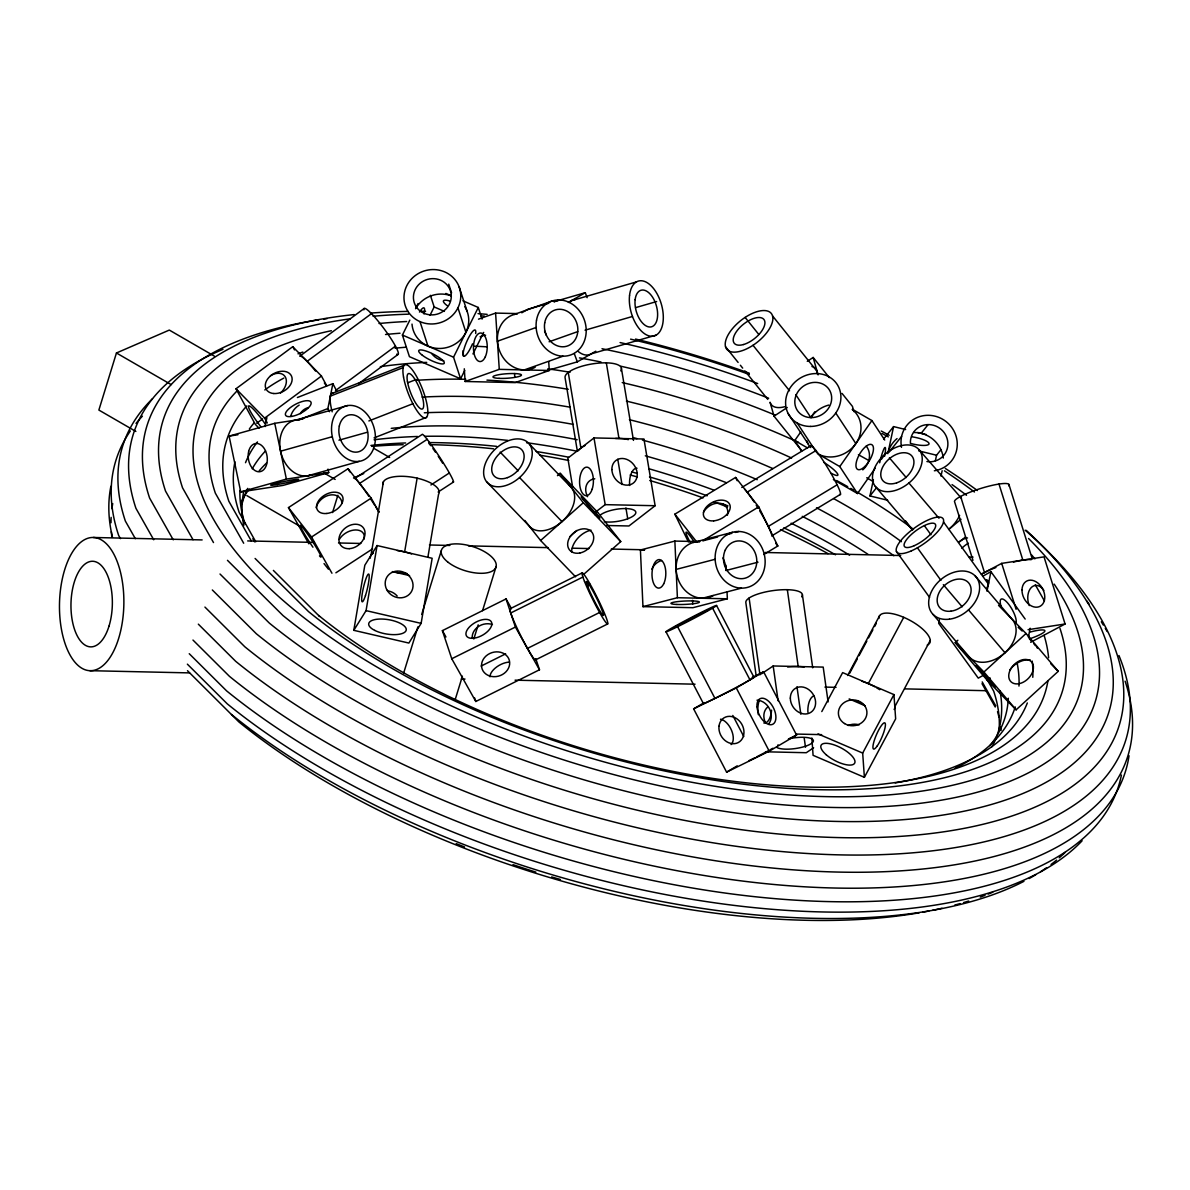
<?xml version="1.0" encoding="UTF-8"?>
<svg xmlns="http://www.w3.org/2000/svg" width="1190" height="1190" viewBox="0 0 1190 1190"><rect width="100%" height="100%" fill="white"/><g stroke="black" fill="none" stroke-linecap="round" stroke-linejoin="round"><path stroke-width="1.5" d="M353.802 630.328L364.824 565.25L377.096 545.556L432.163 558.274L421.126 623.367L408.869 643.061L353.802 630.328L366.059 610.634L377.096 545.556M370.968 555.403L383.463 481.638M404.63 551.922L417.125 478.157M427.864 557.337L438.53 494.371A28.545 10.859 9.6 0 0 413.48 477.413A28.545 10.859 9.6 0 0 382.823 484.404M265.102 426.555L266.887 417.66M329.511 411.71L327.875 408.557L332.873 383.641L297.396 397.52M939.386 619.782L938.672 623.337L978.284 678.151L983 675.474M986.986 591.207L990.913 571.646L983.029 576.109M1028.383 637.126L1030.168 628.231M887.725 500.276L869.95 495.933L873.4 479.689M887.844 453.673L893.586 426.6L905.635 429.545M935.385 460.649L936.545 455.235L940.948 449.716M941.007 476.149L942.153 470.734M214.334 356.108L169.307 330.076L116.442 352.984L98.874 410.059L135.868 431.449M332.546 512.563L337.871 495.263M403.722 672.886L417.883 626.862M421.691 614.471L441.297 550.747M455.324 699.185L462.404 676.173M473.828 639L478.187 624.839M482.545 610.678L496.156 566.425M464.71 370.521L460.589 378.807L409.434 356.658L402.399 335.045L409.821 320.125M415.593 308.537L418.062 303.554M430.051 315.231L434.171 306.946L430.393 295.313M460.589 378.807L453.539 357.193L478.291 307.481L462.94 300.832M472.965 353.951L483.676 332.397M821.799 711.575L842.639 672.603L893.943 694.603L895.654 718.849L864.386 777.323L813.082 755.323L811.863 738.008M847.607 675.504L879.589 615.691M849.556 673.406L857.336 658.858M859.061 655.63L866.841 641.083M868.566 637.855L872.88 629.778M874.62 626.535L876.346 623.307M868.298 683.596L903.731 617.327M864.386 777.323L862.676 753.077L893.943 694.603M930.238 640.458L894.806 706.726A28.545 10.561 28.1 0 1 894.151 709.493M801.644 451.025L794.756 440.538L800.781 431.911M795.753 394.619L810.821 417.526L814.838 411.785M875.126 468.295L857.514 493.538L839.783 466.569L871.913 420.561L852.605 409.405M881.344 459.399L885.494 453.45M883.664 439.021L893.586 426.6M888.99 452.245L901.589 436.462M869.95 495.933L876.569 487.647M921.134 433.324L928.007 424.726M1018.194 627.338L1022.18 631.027M998.544 605.368L1026.033 633.496L1058.237 671.338L1016.111 709.835L987.417 680.487L955.228 642.66L957.861 640.25M1016.111 709.835L983.922 672.008L1026.033 633.496M987.417 680.487L990.139 678.003M557.441 475.658L560.103 473.293L597.544 512.161L620.749 541.584L583.546 574.502M575.543 576.778L540.602 540.498L583.323 502.715L560.103 473.293M569.98 536.541L576.867 530.442M594.777 514.601L597.544 512.161M960.999 519.286L948.609 529.505A28.545 18.698 -40.5 0 0 959.616 515.404M959.765 541.688L965.447 537.002M606.736 525.504L628.945 525.98L655.125 505.72L643.954 439.006L594.003 437.935L567.823 458.18L572.643 487.037M594.985 512.533L605.174 504.649L655.125 505.72M777.665 745.446L778.082 744.851M259.048 428.177L255.3 424.339L235.977 388.773L292.755 346.677L321.449 376.04L326.714 385.738M364.155 308.493L299.791 356.197A28.545 3.972 53.5 0 1 315.573 371.087M307.109 361.358L371.459 313.654M256.757 423.268L262.588 418.94M267.289 422.971L264.656 418.121L321.449 376.04M335.506 390.573L395.482 346.126M358.607 383.671L398.114 354.397M761.422 673.882L773.188 665.969L823.197 667.099L828.106 701.922M813.633 747.766L806.27 752.72L765.527 751.797M807.281 361.314L813.157 357.461L829.326 377.602M801.748 450.713L774.021 416.173L787.245 407.501M308.85 543.815L288.456 507.595L348.06 468.711L371.161 498.134L379.149 512.295M359.618 483.423L427.165 439.348M288.456 507.595L311.557 537.017L371.161 498.134M430.929 484.97L449.359 472.951M438.143 492.02L453.509 482.01M335.892 572.807L372.574 548.873M688.385 541.896L674.864 514.169L735.598 477.443L758.744 506.866L777.829 546.002L763.802 554.481M741.787 487.484L810.628 445.863M747.171 492.154L816.013 450.534M702.665 540.766L758.744 506.866M768.279 526.426L837.12 484.806M771.641 535.961L840.482 494.341M752.139 677.422L763.608 671.785L796.571 735.048L769.246 751.188L726.599 772.132L693.636 708.868L704.272 702.591M693.636 708.868L736.283 687.924L763.608 671.785M726.599 772.132L737.22 765.854M521.785 312.791L527.944 309.236L548.798 303.227M568.374 302.438L585.287 292.695L587.146 297.679M544.306 371.384L577.329 361.849L595.788 351.214M770.54 749.566L772.95 748.242M769.335 750.236L756.468 756.974M981.348 574.175L1001.697 563.376L1044.017 556.861L1065.08 623.991L1030.659 642.273M755.129 757.643L749.105 760.589M535.976 659.23L539.486 669.777L475.822 701.49L451.754 658.754L442.382 630.64L506.048 598.927L511.209 608.09M510.004 608.819L582.148 572.881M510.733 612.984L582.877 577.046M586.953 585.986L590.225 584.35M451.754 658.754L515.404 627.041L506.048 598.927M481.147 666.058L505.631 653.86M527.438 648.416L599.596 612.478M535.53 659.885L607.673 623.947M788.375 739.079L796.571 735.048M353.534 477.978L363.768 473.546M331.43 393.682L404.198 365.226M330.374 396.106L403.127 367.636M299.151 419.787L327.875 408.557M407.709 382.808L416.173 379.491M368.87 420.948L412.856 403.737M374.062 437.875L426.526 417.348M478.514 319.158L495.59 313.089L517.01 313.58M514.184 314.472L552.889 300.728M554.243 301.71L559.3 299.925M497.435 341.218L536.14 327.473M549.126 341.768L577.73 331.608M464.293 368.781L465.126 381.484L499.279 369.361L549.289 370.492L548.709 361.701M524.284 369.926L562.989 356.182M549.289 370.492L515.136 382.615L465.126 381.484M554.005 301.71L585.287 292.695M571.453 300.668L636.457 281.911M635.564 307.63L656.642 301.546M585.034 330.18L632.47 316.481M656.166 335.119L591.177 353.876A28.545 15.649 73.9 0 1 578.489 351.719M327.994 469.113L328.723 472.594L283.071 485.401L240.737 491.901L229.105 436.105L274.756 423.313L302.974 418.969M295.923 420.055L347.659 405.552M280.572 451.203L332.308 436.7M338.957 440.196L367.502 432.193M240.737 491.901L286.388 479.109L328.723 472.594M307.555 475.851L359.291 461.348A28.545 21.346 74.3 0 0 368.885 416.679A28.545 21.346 74.3 0 0 332.233 422.316A28.545 21.346 74.3 0 0 359.291 461.348M727.03 591.713L727.343 598.793L692.907 607.703L642.957 606.632L640.428 549.988L674.864 541.078L699.839 541.614A28.545 24.752 75.5 0 0 677.065 575.841A28.545 24.752 75.5 0 0 713.286 595.565M693.413 542.432L732.445 532.317M703.394 540.691L717.585 537.017M726.45 534.712L731.776 533.328M735.331 532.421L738.871 531.499M676.128 569.4L715.16 559.285M722.94 557.872A28.545 24.752 75.5 0 1 726.079 570.471L758.015 562.186M642.957 606.632L677.393 597.722L727.343 598.793M702.368 598.258L741.4 588.143A28.545 24.752 75.5 0 0 761.139 546.121A28.545 24.752 75.5 0 0 717.868 545.198A28.545 24.752 75.5 0 0 741.4 588.143M229.105 436.105L237.926 434.752M1028.056 629.688L1065.08 623.991M640.428 549.988L644.132 550.077M93.37 537.478A66.625 32.175 -88.7 0 1 118.658 638.405A66.625 32.175 -88.7 0 1 62.951 636.353A66.625 32.175 -88.7 0 1 93.37 537.478L202.136 539.918M247.684 540.929L314.413 542.417M338.54 542.967L360.793 543.458M429.441 544.99L449.85 545.451M468.414 545.868L548.188 547.638M572.301 548.188L589.005 548.56M611.273 549.051L644.668 549.795M765.259 552.487L900.696 555.522M969.344 557.054L973.063 557.128M89.949 670.684L189.597 672.9M461.274 678.969L464.993 679.059M515.077 680.174L695.049 684.191M824.923 687.091L836.049 687.344M904.698 688.876L986.332 690.706M795.723 734.052L821.65 734.647M392.358 571.602L409.568 575.588M366.059 610.634L421.126 623.367M917.683 432.491L926.296 434.588M918.769 450.891L936.545 455.235M849.169 698.917L865.189 705.789M817.991 733.903L862.676 753.077M445.893 293.454L451.01 295.67M434.171 306.946L444.406 311.378M402.399 335.045L453.539 357.193M794.756 440.538L807.623 447.976M818.884 454.491L839.783 466.569M833.387 479.585L857.514 493.538M373.556 448.169L389.636 457.466M116.442 352.984L171.122 384.593M323.903 472.921L335.163 479.436M246.836 495.605L299.91 526.292M273.373 570.412L319.589 616.48M255.091 558.452L308.537 611.615A444.331 196.871 17.1 0 0 817.694 789.669A444.331 196.871 17.1 0 0 1059.963 628.394M227.468 560.326L282.997 615.557A478.811 212.147 17.1 0 0 909.205 804.574A478.811 212.147 17.1 0 0 1028.562 538.505M220.016 574.026L269.342 623.099A494.891 219.272 17.1 0 0 926.46 817.352A494.891 219.272 17.1 0 0 1026.241 530.368M212.326 589.972L256.326 633.749A508.68 225.386 17.1 0 0 937.928 832.628A508.68 225.386 17.1 0 0 1025.14 530.19M204.933 607.079L244.843 646.795A519.271 230.072 17.1 0 0 849.452 855.03A519.271 230.072 17.1 0 0 1118.942 655.512M198.328 624.155L235.679 661.313A525.921 233.017 17.1 0 0 838.34 872.077A525.921 233.017 17.1 0 0 1125.1 681.186M192.973 640.056L229.462 676.351A528.196 234.028 17.1 0 0 777.933 884.839A528.196 234.028 17.1 0 0 1129.027 755.739M189.24 653.712L226.591 690.869A525.921 233.017 17.1 0 0 767.327 897.959A525.921 233.017 17.1 0 0 1121.411 775.047M187.365 664.154L227.29 703.87A519.271 230.072 17.1 0 0 1082.112 840.78M187.485 670.699L238.922 721.973A494.891 219.272 17.1 0 0 919.156 912.819M1050.74 663.678L1058.237 671.338M955.228 642.66L983.922 672.008M235.977 388.773L264.656 418.121M529.282 443.944A28.545 18.683 -43.9 0 1 507.297 485.029A28.545 18.683 -43.9 0 1 487.201 459.548A28.545 18.683 -43.9 0 1 529.282 443.944L571.706 488.004A28.545 18.683 -43.9 0 1 561.963 521.607A28.545 18.683 -43.9 0 1 529 525.787L486.576 481.727M583.323 502.715L620.749 541.584M500.172 452.126L518.171 470.823M519.539 477.547L561.963 521.607M1029.365 638.747L1031.775 641.425M961.49 498.342L919.394 450.147A28.545 18.698 -40.5 0 0 876.331 464.636A28.545 18.698 -40.5 0 0 896.368 490.116A28.545 18.698 -40.5 0 0 919.394 450.147M889.391 457.823L906.23 477.547M908.922 483.006L938.984 518.23M1033.902 643.85L1035.627 645.873M875.334 486.457L912.596 530.13M975.205 575.945L1011.693 618.815A28.545 20.498 -40.4 0 1 1004.97 652.745A28.545 20.498 -40.4 0 1 969.567 657.326L933.079 614.457M968.482 609.875L1004.97 652.745M943.328 584.662L962.16 606.796M842.044 393.429L852.442 406.385L853.914 411.621M772.563 315.93A28.545 13.596 -38.8 0 1 740.716 351.139A28.545 13.596 -38.8 0 1 733.888 326.997A28.545 13.596 -38.8 0 1 772.563 315.93L817.099 371.384M745.119 317.418L758.818 334.479M753.002 345.293L789.535 390.796M725.543 346.781L738.112 362.414M740.388 365.256L742.679 368.112M744.955 370.953L767.788 399.394M524.775 520.432L540.602 540.498M905.545 520.908L911.852 528.94M775.716 543.324L777.829 546.002M674.864 514.169L696.894 542.179M324.037 563.599L328.425 569.192M990.913 571.646L1025.17 619.053M943.521 521.979L988.414 584.097M924.526 525.876L930.952 534.741M917.401 547.817L940.918 580.363M896.427 551.52L929.568 597.38M1036.817 647.33L1037.382 648.134M871.913 420.561L884.706 440.032M835.767 413.019L855.848 443.572M797.196 423L816.266 452.036M788.077 413.406L808.174 443.974M1035.285 584.751L1044.418 600.92M985.112 675.98L993.68 691.137A397.222 176.001 17.1 0 1 998.99 731.24M982.196 681.915L995.777 705.923M982.018 683.685L995.227 707.024M255.746 541.747L239.175 512.444A414.462 183.632 17.1 0 1 234.921 461.75M252.845 538.683L254.66 541.881M251.343 541.019L228.852 501.273A428.266 189.746 17.1 0 1 246.791 405.924M243.682 543.235L215.331 493.121A444.331 196.871 17.1 0 1 237.598 390.394M213.501 542.566L182.561 487.87A478.811 212.147 17.1 0 1 350.217 318.831M193.018 539.71L165.544 491.128A494.891 219.272 17.1 0 1 354.159 314.577M173.234 539.829L149.628 498.104A508.68 225.386 17.1 0 1 318.756 319.827M153.718 539.769L135.928 508.309A519.271 230.072 17.1 0 1 222.976 349.325M135.318 538.654L125.367 521.071A525.921 233.017 17.1 0 1 152.499 398.71M120.443 538.624L118.673 535.485A528.196 234.028 17.1 0 1 130.35 430.959M515.404 627.041L539.486 669.777M442.382 630.64L445.953 636.977M348.06 468.711L349.83 471.865M311.557 537.017L331.95 573.223M292.755 346.677L294.525 349.92M714.967 698.396L677.601 626.699A28.545 1.012 -27.5 0 1 679.639 623.664A28.545 1.012 -27.5 0 1 716.573 605.517L753.924 677.214M712.602 608.149L749.953 679.847M736.283 687.924L769.246 751.188M732.802 715.443L743.78 736.536M665.969 631.741L703.335 703.439A28.545 1.012 -27.5 0 0 730.764 690.349A28.545 1.012 -27.5 0 0 753.359 677.214M332.873 383.641L336.949 391.525M735.598 477.443L737.19 480.701M574.249 353.534L577.329 361.849M474.646 697.98L475.822 701.49M478.291 307.481L482.084 319.113M459.191 287.028L467.179 311.512M457.942 307.838L465.915 332.337M448.719 284.157L451.575 292.904M419.996 321.627A28.545 27.072 -18 0 0 460.694 293.93A28.545 27.072 -18 0 0 416.396 274.756A28.545 27.072 -18 0 0 419.996 321.627L427.969 346.112M1008.912 484.419L1032.221 558.72M998.99 484.047L1022.865 560.118M1028.443 635.207L1029.543 638.732M1001.697 563.376L1016.111 609.31M960.613 496.438L984.487 572.524M972.959 560.326L954.633 501.942A28.545 4.805 -17.4 0 1 982.538 487.915A28.545 4.805 -17.4 0 1 1008.704 485.788M813.157 357.461L818.08 374.88M774.021 416.173L770.079 402.235A28.545 13.596 -38.8 0 0 785.236 406.593M274.756 423.313L286.388 479.109M621.403 368.379L633.467 440.389M606.32 362.846L618.979 438.47M617.774 459.251L621.998 484.509M625.925 507.952L627.725 518.766M594.003 437.935L605.174 504.649M568.255 372.44L580.913 448.05M577.403 451.397L565.057 377.572A28.545 9.104 -9.5 0 1 595.774 363.411A28.545 9.104 -9.5 0 1 620.749 370.863M802.387 594.643L812.711 667.828M787.349 589.69L798.193 666.534M796.973 686.749L800.84 714.238M804.202 738.053L805.496 747.216M773.188 665.969L778.096 700.776M749.105 598.035L759.949 674.879M756.156 675.741L745.832 602.557A28.545 8.062 -8 0 1 776.773 590.151A28.545 8.062 -8 0 1 801.688 596.845M514.541 373.541L514.779 377.171M495.59 313.089L499.279 369.361M463.103 350.634L463.46 356.078M725.841 565.161L726.079 570.471M692.58 600.4L692.744 604.059M674.864 541.078L677.393 597.722M240.663 503.147A397.222 176.001 17.1 0 1 249.156 489.105M391.242 428.355A397.222 176.001 17.1 0 1 577.18 439.705M645.322 455.829A397.222 176.001 17.1 0 1 726.227 482.634M802.253 516.356A397.222 176.001 17.1 0 1 867.986 554.302M242.046 503.92A394.961 174.989 17.1 0 1 247.699 488.391M259.123 470.943A394.961 174.989 17.1 0 1 266.575 463.014M424.309 412.781A394.961 174.989 17.1 0 1 573.416 424.413M633.363 437.667A394.961 174.989 17.1 0 1 636.977 438.604M642.407 440.047A394.961 174.989 17.1 0 1 757.242 479.689M816.519 507.818A394.961 174.989 17.1 0 1 893.839 555.73M999.987 690.869A394.961 174.989 17.1 0 1 991.969 746.71M111.89 537.285A519.271 230.072 17.1 0 1 111.354 531.766M111.012 522.722A519.271 230.072 17.1 0 1 111.146 517.382M111.919 508.68A519.271 230.072 17.1 0 1 112.723 503.563M112.455 537.24A525.921 233.017 17.1 0 1 110.878 486.294M136.032 423.402A528.196 234.028 17.1 0 1 142.398 416.173M1086.544 600.742A519.271 230.072 17.1 0 1 1088.984 603.97M1101.3 621.805A519.271 230.072 17.1 0 1 1103.323 625.062M1105.272 628.29A519.271 230.072 17.1 0 1 1107.161 631.533M323.754 319.084A508.68 225.386 17.1 0 1 327.116 318.608M370.373 313.104A494.891 219.272 17.1 0 1 408.066 311.408M419.698 311.319A494.891 219.272 17.1 0 1 425.559 311.349M478.038 313.625A494.891 219.272 17.1 0 1 487.186 314.368M635.534 339.061A494.891 219.272 17.1 0 1 749.284 373.184M881.225 431.018A494.891 219.272 17.1 0 1 889.183 435.272M945.306 468.458A494.891 219.272 17.1 0 1 977.421 490.533M373.11 316.257A478.811 212.147 17.1 0 1 408.572 314.175M480.805 315.826A478.811 212.147 17.1 0 1 484.434 316.094M630.596 339.15A478.811 212.147 17.1 0 1 749.343 374.463M882.058 433.472A478.811 212.147 17.1 0 1 888.335 436.894M944.443 470.823A478.811 212.147 17.1 0 1 974.446 492.005M1054.191 584.126A461.571 204.516 17.1 0 1 850.448 796.705A461.571 204.516 17.1 0 1 278.118 596.056A461.571 204.516 17.1 0 1 331.356 330.716M379.015 323.516A461.571 204.516 17.1 0 1 406.653 321.523M620.079 342.571A461.571 204.516 17.1 0 1 757.688 383.567M952.074 484.598A461.571 204.516 17.1 0 1 966.518 495.263M1031.581 554.927A461.571 204.516 17.1 0 1 1034.928 558.824M298.006 353.832A444.331 196.871 17.1 0 1 302.84 352.062M385.53 334.509A444.331 196.871 17.1 0 1 400.033 333.23M602.006 348.73A444.331 196.871 17.1 0 1 768.651 398.234M1047.944 680.665A428.266 189.746 17.1 0 1 762.537 784.448A428.266 189.746 17.1 0 1 318.682 615.483M264.79 389.963A428.266 189.746 17.1 0 1 283.815 378.093M395.095 348.179A428.266 189.746 17.1 0 1 405.805 347.242M474.632 346.216A428.266 189.746 17.1 0 1 487.141 346.84M579.456 357.892A428.266 189.746 17.1 0 1 600.965 361.983M620.853 366.237A428.266 189.746 17.1 0 1 774.928 414.983M858.421 454.744A428.266 189.746 17.1 0 1 869.265 460.783M1044.136 635.415A428.266 189.746 17.1 0 1 1048.598 657.728M1027.327 702.948A414.462 183.632 17.1 0 1 895.163 782.916M249.35 428.98A414.462 183.632 17.1 0 1 253.976 423.075M380.309 366.684A414.462 183.632 17.1 0 1 426.704 362.385M547.787 368.841A414.462 183.632 17.1 0 1 570.084 372.247M622.236 382.6A414.462 183.632 17.1 0 1 798.475 442.353M866.722 477.755A414.462 183.632 17.1 0 1 873.43 481.727M1032.206 661.075A414.462 183.632 17.1 0 1 1032.786 677.303M1015.249 706.92A403.886 178.946 17.1 0 1 955.317 768.145M244.976 523.972A403.886 178.946 17.1 0 1 239.904 490.429M245.512 462.702A403.886 178.946 17.1 0 1 257.486 441.921M416.485 380.324A403.886 178.946 17.1 0 1 465.826 379.283M486.948 380.116A403.886 178.946 17.1 0 1 568.24 389.294M626.386 401.104A403.886 178.946 17.1 0 1 791.603 458.031M836.63 480.537A403.886 178.946 17.1 0 1 847.667 486.636M850.761 488.391A403.886 178.946 17.1 0 1 853.84 490.161M857.187 492.11A403.886 178.946 17.1 0 1 913.518 529.342M1017.331 664.02A403.886 178.946 17.1 0 1 1018.967 686.08M243.757 525.727A397.222 176.001 17.1 0 1 243.608 492.08M252.25 468.786A397.222 176.001 17.1 0 1 265.534 450.921M422.123 397.103A397.222 176.001 17.1 0 1 570.293 407.218M629.406 419.698A397.222 176.001 17.1 0 1 772.771 468.548M833.669 498.625A397.222 176.001 17.1 0 1 901.395 541.688M1008.317 698.218A397.222 176.001 17.1 0 1 989.931 745.639M560.416 879.484A478.811 212.147 17.1 0 1 551.654 876.926M535.827 872.091A478.811 212.147 17.1 0 1 512.979 864.654M464.591 846.982A478.811 212.147 17.1 0 1 456.172 843.621M992.758 892.247A494.891 219.272 17.1 0 1 988.176 894.107M985.052 895.326A494.891 219.272 17.1 0 1 980.277 897.096M968.69 901.009A494.891 219.272 17.1 0 1 963.543 902.585M960.062 903.597A494.891 219.272 17.1 0 1 954.752 905.069M942.004 908.238A494.891 219.272 17.1 0 1 932.633 910.291M928.825 911.049A494.891 219.272 17.1 0 1 923.038 912.135M1065.422 852.129A508.68 225.386 17.1 0 1 1059.204 857.841M1056.571 860.087A508.68 225.386 17.1 0 1 1051.038 864.461M1046.665 867.644A508.68 225.386 17.1 0 1 1040.551 871.749M1035.761 874.739A508.68 225.386 17.1 0 1 1029.112 878.562M1023.936 881.329A508.68 225.386 17.1 0 1 231.485 714.476M374.091 439.779A403.886 178.946 17.1 0 1 417.512 436.492M425.098 436.299A403.886 178.946 17.1 0 1 507.862 440.419M526.575 442.725A403.886 178.946 17.1 0 1 575.93 450.995M648.729 468.696A403.886 178.946 17.1 0 1 713.896 490.146M791.097 523.213A403.886 178.946 17.1 0 1 849.601 555.15M997.532 711.635A403.886 178.946 17.1 0 1 998.99 717.332M1000.671 726.718A403.886 178.946 17.1 0 1 1001.102 730.437M370.923 445.447A414.462 183.632 17.1 0 1 405.641 442.963M428.638 442.576A414.462 183.632 17.1 0 1 496.587 446.354M536.184 451.516A414.462 183.632 17.1 0 1 568.448 457.168M631.741 471.909A414.462 183.632 17.1 0 1 637.111 473.382M649.487 476.907A414.462 183.632 17.1 0 1 707.187 495.813M783.823 527.839A414.462 183.632 17.1 0 1 835.484 554.778M371.786 446.399A428.266 189.746 17.1 0 1 403.157 444.718M431.955 444.703A428.266 189.746 17.1 0 1 493.538 448.809M540.171 455.249A428.266 189.746 17.1 0 1 568.746 460.485M630.164 474.974A428.266 189.746 17.1 0 1 637.319 476.937M649.755 480.507A428.266 189.746 17.1 0 1 703.097 497.896M713.613 501.734A428.266 189.746 17.1 0 1 727.492 507.014M780.476 529.624A428.266 189.746 17.1 0 1 828.002 553.618M722.806 503.891A444.331 196.871 17.1 0 1 727.938 505.854M1009.953 669.777A19.04 13.67 -40.4 0 1 1030.198 659.9M1029.246 605.591A14.28 9.446 81.3 0 1 1031.195 587.622A14.28 9.446 81.3 0 1 1043.823 590.433M981.809 574.056A28.545 4.805 -17.4 0 1 995.926 567.511M1013.449 562.067A28.545 4.805 -17.4 0 1 1016.795 561.278M1018.387 560.936A28.545 4.805 -17.4 0 1 1031.135 559.716M1029.588 632.202A19.04 3.213 -17.4 0 1 1044.894 630.804A19.04 3.213 -17.4 0 1 1030.138 638.643M986.495 579.664A28.545 9.133 -35.9 0 1 986.956 587.771M1001.087 606.365A14.28 4.418 60.4 0 1 1007.528 602.839A14.28 4.418 60.4 0 1 1015.858 623.277M807.906 712.274A14.28 6.887 -88.7 0 1 813.841 695.838M771.566 710.132A14.28 6.887 -88.7 0 1 763.816 722.985M758.357 714.699A14.28 6.887 -88.7 0 1 759.265 700.494M787.616 666.995A28.545 8.062 -8 0 1 804.217 666.98M788.97 738.767A19.04 5.37 -8 0 1 812.547 739.302A19.04 5.37 -8 0 1 800.052 747.707A19.04 5.37 -8 0 1 776.49 747.171M765.542 722.925A14.28 11.841 56.1 0 1 767.535 707.158M316.138 507.714A14.28 10.784 -38.1 0 1 329.987 495.025A14.28 10.784 -38.1 0 1 341.932 503.236M452.795 481.965A28.545 2.157 56.9 0 0 440.493 458.418A28.545 2.157 56.9 0 0 422.123 434.484L354.561 478.559A28.545 2.157 56.9 0 1 362.965 487.87M363.887 489.149A28.545 2.157 56.9 0 1 368.841 496.275M370.893 499.354A28.545 2.157 56.9 0 1 374.939 505.601M375.906 507.148A28.545 2.157 56.9 0 1 378.658 511.626M312.94 547.207A19.04 1.443 56.9 0 1 300.178 525.355A19.04 1.443 56.9 0 1 313.758 543.399A19.04 1.443 56.9 0 1 319.485 555.909M428.965 443.543A19.04 1.443 56.9 0 1 430.721 445.655M432.952 448.615A19.04 1.443 56.9 0 1 435.525 452.245M438.247 456.276A19.04 1.443 56.9 0 1 442.62 463.148M339.373 539.338A14.28 9.282 -29.4 0 1 355.691 529.952A14.28 9.282 -29.4 0 1 364.006 539.174M300.207 413.748A14.28 12.793 11.3 0 1 308.344 407.545M332.188 411.829A28.545 7.408 68.6 0 1 333.26 393.042M852.204 409.434A28.545 25.466 -33.3 0 1 854.747 445.045A28.545 25.466 -33.3 0 1 817.277 453.554M809.884 446.83A28.545 25.466 -33.3 0 1 806.88 440.88M810.821 417.526A28.545 25.466 -33.3 0 1 828.775 405.076M866.246 446.057A19.04 16.972 -33.3 0 1 862.78 469.857M823.852 462.404A14.28 2.633 34.9 0 1 837.314 473.441A14.28 2.633 34.9 0 1 831.334 473.352M535.158 367.279A28.545 24.603 70.4 0 1 499.056 349.414A28.545 24.603 70.4 0 1 517.338 313.833M544.529 330.865A28.545 24.603 70.4 0 1 546.106 335.059M480.12 336.77A19.04 16.392 70.4 0 1 485.609 335.208M703.454 512.325A14.28 10.784 -38.2 0 1 719.742 503.236A14.28 10.784 -38.2 0 1 727.388 515.255M744.494 489.016A28.545 3.02 58.8 0 1 754.237 502.12M756.186 505.155A28.545 3.02 58.8 0 1 758.149 508.279M759.696 510.837A28.545 3.02 58.8 0 1 771.507 534.251M810.762 447.574A28.545 3.02 58.8 0 1 826.976 466.659A28.545 3.02 58.8 0 1 839.59 494.4M690.17 542.357A19.04 2.008 58.8 0 1 686.228 532.123A19.04 2.008 58.8 0 1 694.32 542.045M571.587 551.773A19.04 12.45 -43.9 0 1 591.014 530.16M757.019 700.196A14.28 11.87 59.4 0 1 769.558 708.913A14.28 11.87 59.4 0 1 768.785 723.773M716.573 605.517A28.545 1.012 -27.5 0 1 677.601 626.699M720.486 719.221A14.28 7.914 63.8 0 1 731.538 730.348A14.28 7.914 63.8 0 1 731.091 744.568M863.33 704.599A28.545 10.561 28.1 0 1 857.068 700.731M861.679 681.171A28.545 10.561 28.1 0 1 874.962 686.853M876.584 687.775A28.545 10.561 28.1 0 1 879.737 689.724M878.934 618.458A28.545 10.561 28.1 0 1 910.409 620.585A28.545 10.561 28.1 0 1 927.233 645.054M848.262 725.498A14.28 12.912 -4 0 1 859.165 724.859M629.644 485.49A14.28 6.917 -88.8 0 1 637.022 468.235M578.37 450.698A28.545 9.104 -9.5 0 1 585.153 445.447M615.602 438.485A28.545 9.104 -9.5 0 1 628.305 439.646M600.4 514.958A19.04 6.069 -9.5 0 1 627.204 508.621A19.04 6.069 -9.5 0 1 631.935 516.832A19.04 6.069 -9.5 0 1 604.312 521.741M587.562 496.691A14.28 11.632 52.3 0 1 594.777 478.796M651.822 569.103A19.04 16.496 75.5 0 1 661.536 560.52M879.678 462.791A14.28 1.696 -76.3 0 1 884.601 447.797A14.28 1.696 -76.3 0 1 884.601 456.231M901.485 447.336A28.545 27.474 38.6 0 1 923.916 415.607A28.545 27.474 38.6 0 1 956.775 439.051A28.545 27.474 38.6 0 1 934.358 470.779M888.275 451.932A28.545 27.474 38.6 0 1 897.037 438.589M913.816 432.505A28.545 27.474 38.6 0 1 943.313 458.076M910.409 443.528A19.04 18.311 38.6 0 1 929.182 424.607A19.04 18.311 38.6 0 1 947.865 445.015A19.04 18.311 38.6 0 1 926.906 461.556M911.763 436.789A14.28 3.496 12 0 1 929.048 443.781A14.28 3.496 12 0 1 911.138 443.558M811.967 366.49A28.545 13.596 -38.8 0 1 817.426 374.047M569.192 302.453A28.545 15.649 73.9 0 1 575.365 299.508M419.475 312.048A14.28 3.094 -66.6 0 1 423.997 313.982M472.534 343.791A14.28 3.094 -66.6 0 1 463.341 355.78A14.28 3.094 -66.6 0 1 469.157 336.666A14.28 3.094 -66.6 0 1 475.673 333.498M464.829 306.737A28.545 27.072 -18 0 1 448.794 346.974A28.545 27.072 -18 0 1 412.008 324.096M415.622 308.597A28.545 27.072 -18 0 1 451.025 295.745M443.825 360.793A19.04 18.043 -18 0 1 431.717 353.534M447.128 305.592A14.28 3.332 26.5 0 1 449.82 301.025M270.487 375.743A14.28 9.922 -44.3 0 1 285.288 376.918A14.28 9.922 -44.3 0 1 280.513 393.042M290.702 416.381A14.28 9.922 -44.3 0 1 299.166 405.091M363.872 309.846A28.545 3.972 53.5 0 1 384.444 329.243A28.545 3.972 53.5 0 1 396.672 354.189M324.364 382.957A28.545 3.972 53.5 0 1 326.328 385.902M260.774 426.615A19.04 2.648 53.5 0 1 248.665 405.924A19.04 2.648 53.5 0 1 265.043 423.774M311.14 474.855A28.545 21.346 74.3 0 1 280.706 451.813A28.545 21.346 74.3 0 1 298.735 419.862M406.95 573.476A28.545 10.859 9.6 0 1 393.801 571.929M370.313 558.155A28.545 10.859 9.6 0 1 373.482 553.067M397.296 550.598A28.545 10.859 9.6 0 1 411.547 553.9M387.524 590.865A14.28 13.045 31.9 0 1 397.163 595.967M472.207 638.167A14.28 12.197 -18.4 0 1 492.437 624.527M535.604 658.635A28.545 2.425 63.5 0 1 520.803 635.847A28.545 2.425 63.5 0 1 510.941 609.31M490.027 676.798A14.28 7.304 -29.4 0 1 509.097 662.131M958.843 542.03A14.28 10.784 -38.2 0 1 967.515 537.939M961.892 548.263A19.04 12.465 -40.5 0 1 968.392 543.205M976.157 665.76L995.182 686.734L976.157 665.76M675.191 626.773L674.403 627.368L708.139 609.89L675.191 626.773M581.315 496.899L590.285 508.323L599.894 518.096L581.315 496.899M109.004 626.148A42.825 20.691 -88.7 0 0 92.761 561.264A42.825 20.691 -88.7 0 0 73.2 624.824A42.825 20.691 -88.7 0 0 109.004 626.148M1019.518 683.596A14.28 9.922 -44.3 0 0 1032.459 663.291A14.28 9.922 -44.3 0 0 1011.247 668.126A14.28 9.922 -44.3 0 0 1019.518 683.596M949.397 619.187A28.545 20.498 -40.4 0 0 978.195 580.393A28.545 20.498 -40.4 0 0 934.834 586.001A28.545 20.498 -40.4 0 0 949.397 619.187M950.974 611.184A19.04 13.67 -40.4 0 0 970.177 585.331A19.04 13.67 -40.4 0 0 941.26 589.065A19.04 13.67 -40.4 0 0 950.974 611.184M1022.002 589.794A14.28 10.427 62 0 0 1038.751 606.855A14.28 10.427 62 0 0 1039.42 584.424A14.28 10.427 62 0 0 1022.002 589.794M911.361 550.866A28.545 9.133 -35.9 0 0 943.358 519.212A28.545 9.133 -35.9 0 0 904.965 536.021A28.545 9.133 -35.9 0 0 911.361 550.866M914.218 545.689A19.04 6.084 -35.9 0 0 935.533 524.597A19.04 6.084 -35.9 0 0 909.934 535.812A19.04 6.084 -35.9 0 0 914.218 545.689M790.324 698.114A14.28 11.841 56.1 0 0 809.304 713.167A14.28 11.841 56.1 0 0 809.289 690.022A14.28 11.841 56.1 0 0 790.324 698.114M349.22 548.679A14.28 10.784 -38.1 0 0 364.438 529.773A14.28 10.784 -38.1 0 0 342.333 530.933A14.28 10.784 -38.1 0 0 349.22 548.679M326.863 513.47A14.28 9.282 -29.4 0 0 342.467 496.289A14.28 9.282 -29.4 0 0 320.095 498.848A14.28 9.282 -29.4 0 0 326.863 513.47M403.529 377.037A28.545 7.408 68.6 0 0 424.696 417.988A28.545 7.408 68.6 0 0 417.854 378.837A28.545 7.408 68.6 0 0 403.529 377.037M407.471 381.782A19.04 4.939 68.6 0 0 421.587 409.092A19.04 4.939 68.6 0 0 417.021 382.987A19.04 4.939 68.6 0 0 407.471 381.782M291.981 416.381A14.28 5.162 -27.3 0 0 311.17 402.979A14.28 5.162 -27.3 0 0 291.669 406.623A14.28 5.162 -27.3 0 0 291.981 416.381M864.728 466.599A14.28 5.891 -60 0 0 872.3 445.015A14.28 5.891 -60 0 0 857.098 459.519A14.28 5.891 -60 0 0 864.728 466.599M810.598 426.437A28.545 25.466 -33.3 0 0 838.414 386.572A28.545 25.466 -33.3 0 0 790.74 386.973A28.545 25.466 -33.3 0 0 810.598 426.437M811.476 417.616A19.04 16.972 -33.3 0 0 830.025 391.049A19.04 16.972 -33.3 0 0 798.237 391.317A19.04 16.972 -33.3 0 0 811.476 417.616M485.341 356.762A14.28 6.887 -88.7 0 0 481.98 333.304A14.28 6.887 -88.7 0 0 473.739 351.809A14.28 6.887 -88.7 0 0 485.341 356.762M536.512 320.214A28.545 24.603 70.4 0 0 569.4 355.364A28.545 24.603 70.4 0 0 577.507 308.567A28.545 24.603 70.4 0 0 536.512 320.214M544.722 322.832A19.04 16.392 70.4 0 0 566.648 346.26A19.04 16.392 70.4 0 0 572.063 315.053A19.04 16.392 70.4 0 0 544.722 322.832M499.041 378.361A14.28 2.261 -3.8 0 0 521.399 375.281A14.28 2.261 -3.8 0 0 501.183 374.315A14.28 2.261 -3.8 0 0 499.041 378.361M713.732 520.848A14.28 9.237 -26 0 0 729.678 504.367A14.28 9.237 -26 0 0 706.994 506.33A14.28 9.237 -26 0 0 713.732 520.848M579.857 553.008A14.28 10.77 -38.3 0 0 592.367 532.867A14.28 10.77 -38.3 0 0 569.817 537.24A14.28 10.77 -38.3 0 0 579.857 553.008M507.505 477.621A19.04 12.45 -43.9 0 0 522.172 450.237A19.04 12.45 -43.9 0 0 494.103 460.634A19.04 12.45 -43.9 0 0 507.505 477.621M718.998 726.212A14.28 11.87 59.4 0 0 736.357 743.319A14.28 11.87 59.4 0 0 738.975 720.545A14.28 11.87 59.4 0 0 718.998 726.212M756.974 706.726A14.28 7.914 63.8 0 0 771.908 724.591A14.28 7.914 63.8 0 0 770.391 703.126A14.28 7.914 63.8 0 0 756.974 706.726M877.283 745.862A14.28 3.005 -66.8 0 0 885.286 723.49A14.28 3.005 -66.8 0 0 874.933 738.529A14.28 3.005 -66.8 0 0 877.283 745.862M826.187 754.728A19.04 7.051 28.1 0 0 854.554 763.37A19.04 7.051 28.1 0 0 832.911 744.494A19.04 7.051 28.1 0 0 826.187 754.728M844.543 723.565A14.28 12.912 -4 0 0 866.885 713.702A14.28 12.912 -4 0 0 846.551 701.237A14.28 12.912 -4 0 0 844.543 723.565M592.174 489.164A14.28 6.917 -88.8 0 0 587.072 467.164A14.28 6.917 -88.8 0 0 580.229 487.93A14.28 6.917 -88.8 0 0 592.174 489.164M611.883 469.544A14.28 11.632 52.3 0 0 631.191 484.345A14.28 11.632 52.3 0 0 630.626 461.571A14.28 11.632 52.3 0 0 611.883 469.544M663.708 583.799A14.28 6.917 -88.8 0 0 660.822 560.014A14.28 6.917 -88.8 0 0 652.194 577.745A14.28 6.917 -88.8 0 0 663.708 583.799M725.29 550.063A19.04 16.496 75.5 0 0 740.983 578.697A19.04 16.496 75.5 0 0 754.133 550.687A19.04 16.496 75.5 0 0 725.29 550.063M676.917 604.461A14.28 1.696 -2.6 0 0 699.348 602.244A14.28 1.696 -2.6 0 0 679.178 601.441A14.28 1.696 -2.6 0 0 676.917 604.461M743.497 344.535A19.04 9.074 -38.8 0 0 764.724 321.077A19.04 9.074 -38.8 0 0 738.945 328.455A19.04 9.074 -38.8 0 0 743.497 344.535M629.555 295.343A28.545 15.649 73.9 0 0 652.254 336.264A28.545 15.649 73.9 0 0 657.133 293.915A28.545 15.649 73.9 0 0 629.555 295.343M635.133 299.731A19.04 10.442 73.9 0 0 650.276 327.012A19.04 10.442 73.9 0 0 653.518 298.779A19.04 10.442 73.9 0 0 635.133 299.731M424.116 313.342A19.04 18.043 -18 0 0 451.248 294.882A19.04 18.043 -18 0 0 421.721 282.089A19.04 18.043 -18 0 0 424.116 313.342M422.39 355.304A14.28 3.332 26.5 0 0 443.915 363.649A14.28 3.332 26.5 0 0 428.177 351.824A14.28 3.332 26.5 0 0 422.39 355.304M273.804 393.533A14.28 10.07 -28.5 0 0 291.996 377.632A14.28 10.07 -28.5 0 0 270.323 376.04A14.28 10.07 -28.5 0 0 273.804 393.533M248.665 451.397A14.28 9.446 81.3 0 0 259.628 471.746A14.28 9.446 81.3 0 0 264.939 449.671A14.28 9.446 81.3 0 0 248.665 451.397M339.314 426.035A19.04 14.235 74.3 0 0 357.357 452.051A19.04 14.235 74.3 0 0 363.753 422.272A19.04 14.235 74.3 0 0 339.314 426.035M277.3 484.538A14.28 0.863 -11.8 0 0 298.705 479.377A14.28 0.863 -11.8 0 0 278.192 482.828A14.28 0.863 -11.8 0 0 277.3 484.538M365.479 595.506A14.28 2.038 -77 0 0 368.692 574.041A14.28 2.038 -77 0 0 362.147 594.271A14.28 2.038 -77 0 0 365.479 595.506M374.746 630.403A19.04 7.244 9.6 0 0 405.82 631.087A19.04 7.244 9.6 0 0 381.826 619.038A19.04 7.244 9.6 0 0 374.746 630.403M386.72 589.6A14.28 13.045 31.9 0 0 410.833 592.59A14.28 13.045 31.9 0 0 399.781 571.17A14.28 13.045 31.9 0 0 386.72 589.6M489.432 675.905A14.28 12.197 -18.4 0 0 509.662 662.25A14.28 12.197 -18.4 0 0 487.751 654.664A14.28 12.197 -18.4 0 0 489.432 675.905M584.498 581.404A28.545 2.425 63.5 0 0 606.736 623.456A28.545 2.425 63.5 0 0 593.498 590.359A28.545 2.425 63.5 0 0 584.498 581.404M587.964 587.072A19.04 1.621 63.5 0 0 602.795 615.111A19.04 1.621 63.5 0 0 593.974 593.051A19.04 1.621 63.5 0 0 587.964 587.072M472.772 638.301A14.28 7.304 -29.4 0 0 491.842 623.634A14.28 7.304 -29.4 0 0 472.088 624.601A14.28 7.304 -29.4 0 0 472.772 638.301M896.695 482.843A19.04 12.465 -40.5 0 0 912.046 456.201A19.04 12.465 -40.5 0 0 883.337 465.855A19.04 12.465 -40.5 0 0 896.695 482.843M447.589 561.859A28.545 12.644 17.1 0 0 494.579 569.385A28.545 12.644 17.1 0 0 464.026 544.529A28.545 12.644 17.1 0 0 447.589 561.859"/></g></svg>
